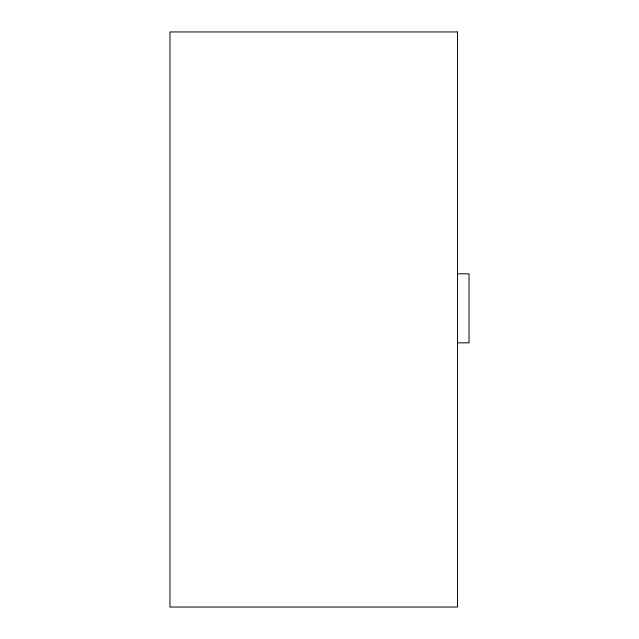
<?xml version="1.0" encoding="UTF-8"?>
<svg xmlns="http://www.w3.org/2000/svg" width="639" height="639" viewBox="0 0 639 639"><rect width="100%" height="100%" fill="white"/><g stroke="black" fill="none" stroke-linecap="round" stroke-linejoin="round"><path stroke-width="0.96" d="M457.524 273.812L469.026 273.812L469.026 342.823L457.524 342.823M457.524 31.95L169.974 31.95L169.974 607.05L457.524 607.05L457.524 31.95"/></g></svg>
